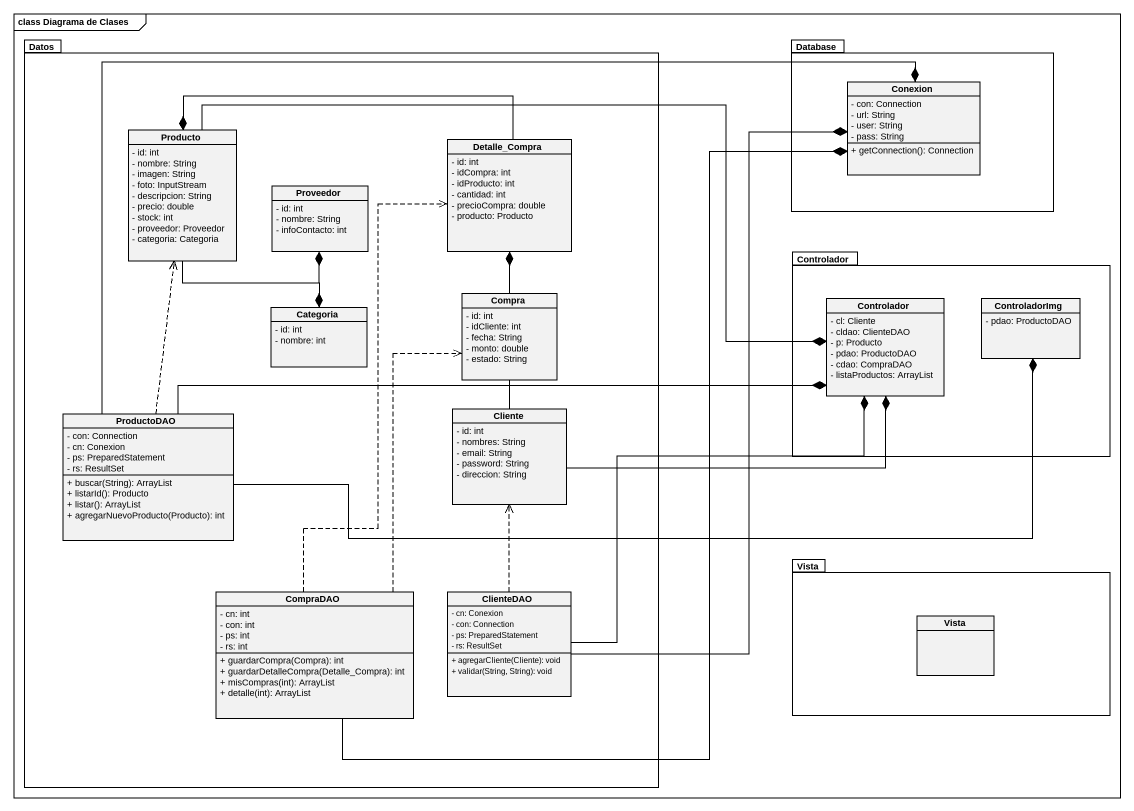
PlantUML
@startuml
mainframe class Diagrama de Clases
hide circle
hide empty members
skinparam classAttributeIconSize 0
package Datos {
  class Producto {
    - id: int
    - nombre: String
    - imagen: String
    - foto: InputStream
    - descripcion: String
    - precio: double
    - stock: int
    - proveedor: Proveedor
    - categoria: Categoria
  }
  class Detalle_Compra {
    - id: int
    - idCompra: int
    - idProducto: int
    - cantidad: int
    - precioCompra: double
    - producto: Producto
  }
  class Proveedor {
    - id: int
    - nombre: String
    - infoContacto: int
  }
  class Categoria {
    - id: int
    - nombre: int
  }
  class Compra {
    - id: int
    - idCliente: int
    - fecha: String
    - monto: double
    - estado: String
  }
  class ProductoDAO {
    - con: Connection
    - cn: Conexion
    - ps: PreparedStatement
    - rs: ResultSet
    + buscar(String): ArrayList
    + listarId(): Producto
    + listar(): ArrayList
    + agregarNuevoProducto(Producto): int
  }
  class Cliente {
    - id: int
    - nombres: String
    - email: String
    - password: String
    - direccion: String
  }
  class CompraDAO {
    - cn: int
    - con: int
    - ps: int
    - rs: int
    + guardarCompra(Compra): int
    + guardarDetalleCompra(Detalle_Compra): int
    + misCompras(int): ArrayList
    + detalle(int): ArrayList
  }
  class ClienteDAO {
    - cn: Conexion
    - con: Connection
    - ps: PreparedStatement
    - rs: ResultSet
    + agregarCliente(Cliente): void
    + validar(String, String): void
  }
}
package "Database" as Database_ {
  class Conexion {
    - con: Connection
    - url: String
    - user: String
    - pass: String
    + getConnection(): Connection
  }
}
package Controlador {
  class "Controlador" as Controlador_2 {
    - cl: Cliente
    - cldao: ClienteDAO
    - p: Producto
    - pdao: ProductoDAO
    - cdao: CompraDAO
    - listaProductos: ArrayList
  }
  class ControladorImg {
    - pdao: ProductoDAO
  }
}
package Vista {
  class "Vista" as Vista_2
}
Producto -right-* Proveedor
Producto --* Categoria
Producto -right-* Controlador_2
Detalle_Compra -left-* Producto
Compra -up-* Detalle_Compra
ProductoDAO -right-* Conexion
ProductoDAO .up.> Producto
ProductoDAO -right-* Controlador_2
ProductoDAO -right-* ControladorImg
Cliente -up- Compra
Cliente -right-* Controlador_2
CompraDAO -up-* Conexion
CompraDAO .up.> Detalle_Compra
CompraDAO .up.> Compra
ClienteDAO -up-* Conexion
ClienteDAO -up-* Controlador_2
ClienteDAO .up.> Cliente
@enduml
